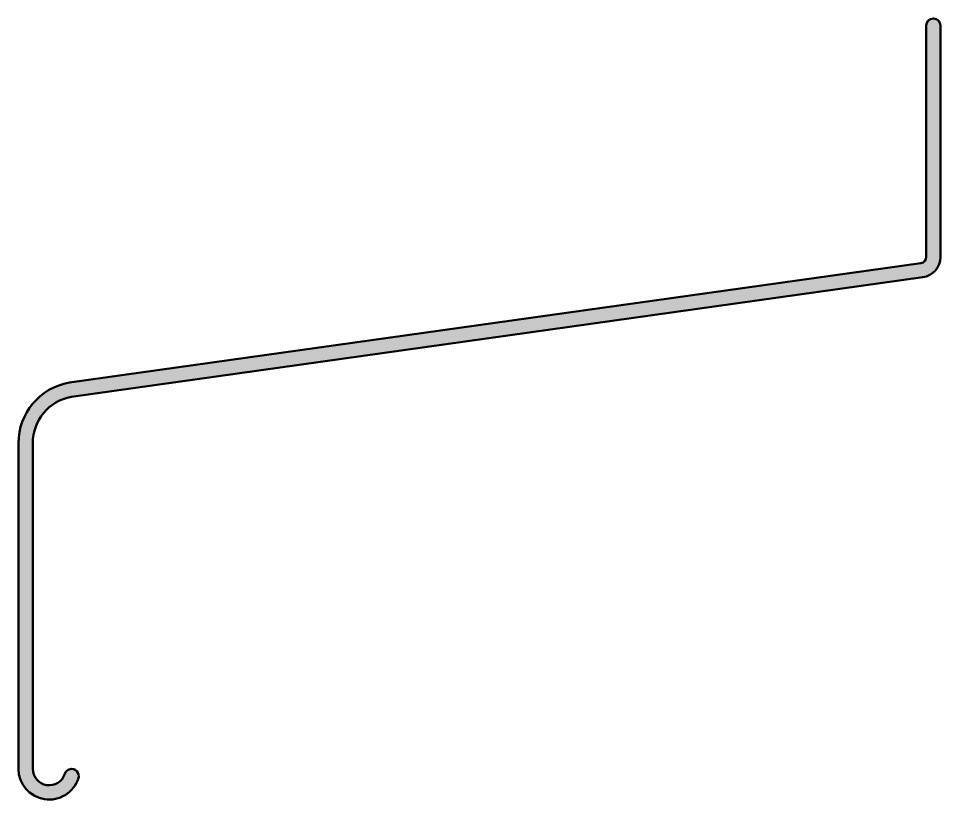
# Model space of a CAD drawing. Extents: x -90 to 0, y -76.5 to 0.
import ezdxf

# ---------------------------------------------------------------- set-up
doc = ezdxf.new("R2010")
doc.units = 0
doc.layers.add('0S-Alu contour', color=7, linetype='Continuous', lineweight=50)
doc.layers.add('0S-Alu hatch', color=252, linetype='Continuous', lineweight=25)

# ---------------------------------------------------------------- blocks, each defined once
blk = doc.blocks.new('180080__CAE4C782_C91A_4902_AAA9_1FF528DAC576_')
at = {"layer": '0S-Alu hatch'}
h = blk.add_hatch(color=256, dxfattribs=at)
edge = h.paths.add_edge_path()
edge.add_arc((-84.04239442109277, -41.48499044538847), 5.997851483914445, 99.86740759403675, 180.0076737745322)
edge.add_line((-90.04024585121262, -41.48579375342372), (-90.04024585121259, -73.31763088713826))
edge.add_arc((-87.04024537785874, -73.31763117169021), 3.000000473353872, 179.9999945331812, 342.2810605954564)
edge.add_arc((-84.84935481695304, -74.01763169137725), 0.7000000000000433, 342.281068126593, 522.2810681265964)
edge.add_ellipse((-87.04024543932346, -73.31763156601961), major_axis=(-1.600000411889341, 0), ratio=1, start_angle=-2.8788761198939028e-05, end_angle=162.2810681265918, ccw=False)
edge.add_line((-88.64024585121258, -73.31763076178083), (-88.64024585121264, -41.4857937534237))
edge.add_ellipse((-84.04024585121257, -41.48579375342376), major_axis=(-4.600000000000065, 0), ratio=1, start_angle=280.4600446930838, end_angle=360, ccw=False)
edge.add_line((-84.87537496247361, -36.9622377001041), (-1.711869480792316, -25.28398918525805))
edge.add_arc((-1.990245851212658, -23.30345728791541), 2.000000000000009, 278.0008727584183, 360)
edge.add_line((0.0097541487873514, -23.30345728791541), (0.0097541487873511, -0.6995537136939057))
edge.add_arc((-0.6902458512126488, -0.6995537136939046), 0.6999999999999998, 0, 180)
edge.add_line((-1.390245851212648, -0.6995537136939044), (-1.390245851212648, -23.30345728791541))
edge.add_ellipse((-1.990245851212646, -23.30345728791541), major_axis=(-0.5999999999999986, 0), ratio=1, start_angle=98.0008727584181, end_angle=180, ccw=False)
edge.add_line((-1.906732940086546, -23.8976168571182), (-85.07023842176788, -35.57586537196424))
at = {"layer": '0S-Alu contour', "color": 7}
for points in [[(-1.390245851212648, -0.6995537136939044), (-1.390245851212648, -23.30345728791541)], [(0.0097541487873514, -23.30345728791541), (0.0097541487873511, -0.6995537136939044)], [(-1.906732940086546, -23.8976168571182), (-85.07023842176788, -35.57586537196424)], [(-84.87537496247361, -36.9622377001041), (-1.711869480792312, -25.28398918525805)], [(-90.04024585121262, -41.48579375342372), (-90.04024585121259, -73.31763088713826)], [(-88.64024585121258, -73.31763076178083), (-88.64024585121264, -41.4857937534237)]]:
    blk.add_lwpolyline(points, dxfattribs=at)
for centre, radius, start, end in [((-0.6902458512126488, -0.6995537136939046), 0.6999999999999998, 0, 180), ((-1.990245851212658, -23.30345728791541), 2.000000000000009, 278.0008727584183, 0), ((-84.04239442109277, -41.48499044538847), 5.997851483914445, 99.86740759403675, 180.0076737745322), ((-87.04024537785874, -73.31763117169021), 3.000000473353872, 179.9999945331812, 342.2810605954564), ((-84.84935481695304, -74.01763169137725), 0.7000000000000433, 342.281068126593, 162.2810681265963)]:
    blk.add_arc(centre, radius, start, end, dxfattribs=at)
at = {"layer": '0S-Alu contour', "color": 7, "extrusion": (0, 0, -1)}
for centre, radius, start, end in [((1.990245851212646, -23.30345728791541), 0.5999999999999986, 180, 261.9991272415819), ((84.04024585121257, -41.48579375342376), 4.600000000000065, 0, 79.53995530691621), ((87.04024543932346, -73.31763156601961), 1.600000411889341, 197.7189318734083, 2.8788761213e-05)]:
    blk.add_arc(centre, radius, start, end, dxfattribs=at)
blk = doc.blocks.new('180080__89D0FBA0_4AF5_47F0_B25E_3A02185EE360_')
at = {"layer": '0S-Alu contour', "color": 7}
blk.add_blockref('180080__CAE4C782_C91A_4902_AAA9_1FF528DAC576_', (0, 0), dxfattribs=at)

msp = doc.modelspace()

# ---------------------------------------------------------------- block references
at = {"layer": '0S-Alu contour', "color": 7}
msp.add_blockref('180080__89D0FBA0_4AF5_47F0_B25E_3A02185EE360_', (0, 0), dxfattribs=at)

doc.saveas('drawing.dxf')
